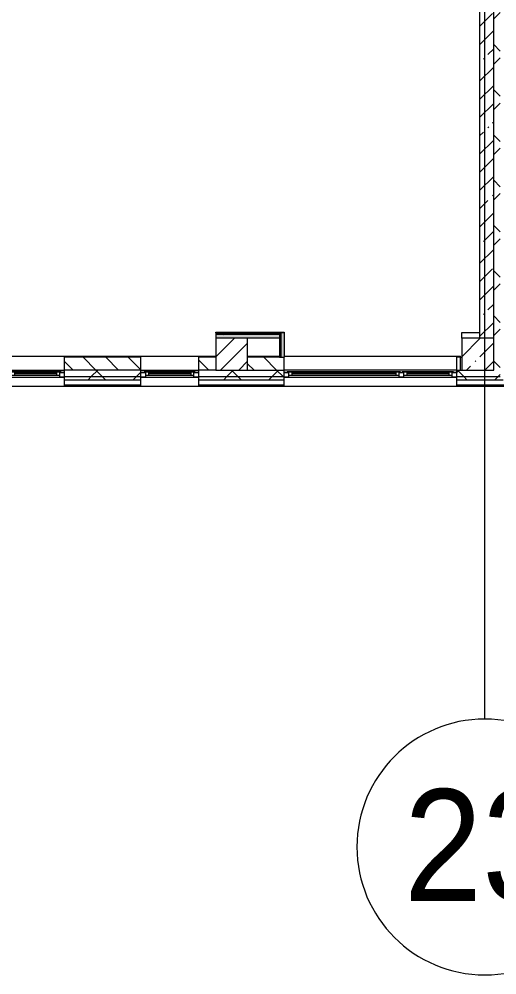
# Model space of a CAD drawing. Header units: millimetres. Extents: x 81548 to 272142, y -8553 to 29000.
# Drawn here: x 222405 to 229882, y -5906 to 9037 of the extents above; entities that cross this region are included whole.
import ezdxf

# ---------------------------------------------------------------- set-up
doc = ezdxf.new("R2010")
doc.units = ezdxf.units.MM
for name, color, linetype, lineweight, true_color in [('A-FLOR-1', 7, 'Continuous', 5, 0xaaaaaa), ('I-WALL-2', 7, 'Continuous', 5, 0xe7e7e7), ('I-WALL-3', 7, 'Continuous', 9, 0xe7e7e7)]:
    doc.layers.add(name, color=color, linetype=linetype, lineweight=lineweight, true_color=true_color)
for name, color, linetype, lineweight in [('A-GLAZ-3', 7, 'Continuous', 5), ('A-WALL', 7, 'Continuous', 9), ('A-WALL-3', 7, 'Continuous', 5), ('I-WALL-4', 7, 'Continuous', 5), ('S-COLS-3', 7, 'Continuous', 5), ('Оси', 7, 'Continuous', 9), ('Оси-1', 7, 'Continuous', 20)]:
    doc.layers.add(name, color=color, linetype=linetype, lineweight=lineweight)
doc.styles.add('Arial_1', font='arial.ttf', dxfattribs={"width": 0.9, "height": 1750})
pattern_1 = [(45, (145131.5, 0), (-353.5534, 353.5534), []), (135, (145131.5, 0), (-353.5534, -353.5534), [])]
pattern_2 = [(135, (145131.52, 0), (-176.7767, -176.7767), [])]
pattern_3 = [(45, (145131.5, 0), (-530.33, 530.33), []), (135, (145131.5, 0), (-530.33, -530.33), [])]

# ---------------------------------------------------------------- blocks, each defined once
blk = doc.blocks.new('BSC_Колонна _Прямоугольная - 500х500-V34-2_10_3_птичка')
at = {"layer": 'S-COLS-3'}
h = blk.add_hatch(dxfattribs=at)
h.set_pattern_fill('FP_51', color=256, style=0, pattern_type=2)
h.set_pattern_definition([(45, (-80600, -3800), (-285.1231, 285.1231), []), (45, (-80314.88, -3800), (-285.1231, 285.1231), [504.031, -100.806, 16.764, -84.042])])
h.paths.add_polyline_path([(-250, -250), (250, -250), (250, 250), (-250, 250), (-250, -99)])
for p, q in [((250, 250), (-250, 250)), ((-250, 250), (-250, -250)), ((250, -250), (250, 250)), ((-250, -250), (250, -250))]:
    blk.add_line(p, q, dxfattribs=at)
blk = doc.blocks.new('120_Окно_СКБ_2Ст - 120_Окно_СКБ_2Ст 2700х2500 _мал створка слева_-22808065-2_10_3_птичка')
at = {"layer": 'A-GLAZ-3'}
for p, q in [((-1350, -75), (-1350, -5)), ((-1350, -5), (-1280, -5)), ((1350, -5), (-1350, -5)), ((-1280, -75), (-1350, -75)), ((-1350, -75), (-1302, -75)), ((-1280, -75), (-1300, -75)), ((-1300, -75), (-1300, -85)), ((-1300, -85), (-500, -85)), ((-500, -85), (-1300, -85)), ((-1280, -5), (-1280, -75)), ((-520, -35), (-1280, -35)), ((-1280, -35), (-1280, -75)), ((-1230, -85), (-1230, -35)), ((-1230, -55), (-570, -55)), ((-570, -65), (-1230, -65)), ((-570, -85), (-570, -35)), ((-520, -75), (-520, -5)), ((-520, -5), (-450, -5)), ((-520, -75), (-520, -35)), ((-450, -75), (-520, -75)), ((-500, -75), (-520, -75)), ((-500, -75), (-470, -75)), ((-500, -85), (-500, -75)), ((-450, -75), (-470, -75)), ((-470, -75), (-470, -85)), ((-470, -85), (1300, -85)), ((1300, -85), (-470, -85)), ((-450, -5), (-450, -75)), ((1280, -35), (-450, -35)), ((-450, -35), (-450, -75)), ((-400, -85), (-400, -35)), ((-400, -55), (1230, -55)), ((1230, -65), (-400, -65)), ((1230, -85), (1230, -35)), ((1280, -75), (1280, -5)), ((1280, -5), (1350, -5)), ((1280, -75), (1280, -35)), ((1350, -75), (1280, -75)), ((1300, -75), (1280, -75)), ((1300, -75), (1350, -75)), ((1300, -85), (1300, -75)), ((1350, -5), (1350, -75))]:
    blk.add_line(p, q, dxfattribs=at)
blk = doc.blocks.new('120_Окно_СКБ_1Ст - 120_Окно_СКБ_1Ст 900х2500_h_-19906150-2_10_3_птичка')
at = {"layer": 'A-GLAZ-3'}
for p, q in [((-450, -75), (-450, -5)), ((-450, -5), (-380, -5)), ((450, -5), (-450, -5)), ((-380, -75), (-450, -75)), ((-450, -75), (-400, -75)), ((-380, -75), (-400, -75)), ((-400, -75), (-400, -85)), ((-400, -85), (400, -85)), ((400, -85), (-400, -85)), ((-380, -5), (-380, -75)), ((380, -35), (-380, -35)), ((-380, -35), (-380, -75)), ((-330, -85), (-330, -35)), ((-330, -55), (330, -55)), ((330, -65), (-330, -65)), ((330, -85), (330, -35)), ((380, -75), (380, -5)), ((380, -5), (450, -5)), ((380, -75), (380, -35)), ((450, -75), (380, -75)), ((400, -75), (380, -75)), ((400, -75), (450, -75)), ((400, -85), (400, -75)), ((450, -5), (450, -75))]:
    blk.add_line(p, q, dxfattribs=at)
blk = doc.blocks.new('BSC_Колонна _Прямоугольная - 500х500-V138-2_10_3_птичка')
at = {"layer": 'S-COLS-3'}
h = blk.add_hatch(dxfattribs=at)
h.set_pattern_fill('FP_156', color=256, style=0, pattern_type=2)
h.set_pattern_definition([(45, (-84450, -3800), (-285.1231, 285.1231), []), (45, (-84164.88, -3800), (-285.1231, 285.1231), [504.031, -100.806, 16.764, -84.042])])
h.paths.add_polyline_path([(-250, -250), (250, -250), (250, 250), (-250, 250), (-250, -99)])
for p, q in [((250, 250), (-250, 250)), ((-250, 250), (-250, -250)), ((250, -250), (250, 250)), ((-250, -250), (250, -250))]:
    blk.add_line(p, q, dxfattribs=at)
blk = doc.blocks.new('Ось сетки - D8-29747960-2_10_3_птичка')
at = {"layer": 'Оси-1'}
for start, end in [(360, 180), (180, 360)]:
    blk.add_arc((0, 0), 4, start, end, dxfattribs=at)

msp = doc.modelspace()

# ---------------------------------------------------------------- hatches: boundary and pattern name
at = {"layer": 'A-WALL-3'}
h = msp.add_hatch(dxfattribs=at)
h.set_pattern_fill('FP_55', color=256, style=0, pattern_type=2)
h.set_pattern_definition(pattern_1)
h.paths.add_polyline_path([(229831.5, 3450), (229931.5, 3450), (229931.5, 10250), (229831.5, 10250), (229831.5, 3550)])
h = msp.add_hatch(dxfattribs=at)
h.set_pattern_fill('FP_65', color=256, style=0, pattern_type=2)
h.set_pattern_definition(pattern_2)
h.paths.add_polyline_path([(224311.5, 3550), (224311.5, 3750), (223111.5, 3750), (223111.5, 3550), (223632, 3550)])
h.paths.add_polyline_path([(225481.5, 3550), (225481.5, 3750), (225211.5, 3750), (225211.5, 3550)])
h.paths.add_polyline_path([(221774.9, 3550), (222211.5, 3550), (222211.5, 3750), (221111.5, 3750), (221111.5, 3550)])
h = msp.add_hatch(dxfattribs=at)
h.set_pattern_fill('FP_65', color=256, style=0, pattern_type=2)
h.set_pattern_definition(pattern_2)
h.paths.add_polyline_path([(226551.5, 3550), (226551.5, 3750), (225981.5, 3750), (225981.5, 3550), (226417.5, 3550)])
h.paths.add_polyline_path([(229311.5, 3550), (229311.5, 3750), (229251.5, 3750), (229251.5, 3550)])
h = msp.add_hatch(dxfattribs=at)
h.set_pattern_fill('FP_55', color=256, style=0, pattern_type=2)
h.set_pattern_definition(pattern_1)
h.paths.add_polyline_path([(229251.5, 3450), (229831.5, 3450), (229831.5, 3550), (229251.5, 3550)])
h.paths.add_polyline_path([(226551.5, 3450), (226551.5, 3550), (225211.5, 3550), (225211.5, 3450), (226417.5, 3450)])
h.paths.add_polyline_path([(220831.5, 3450), (222211.5, 3450), (222211.5, 3550), (220831.5, 3550)])
h.paths.add_polyline_path([(224311.5, 3450), (224311.5, 3550), (223111.5, 3550), (223111.5, 3450), (223632, 3450)])
h = msp.add_hatch(dxfattribs=at)
h.set_pattern_fill('FP_55', color=256, style=0, pattern_type=2)
h.set_pattern_definition(pattern_1)
h.paths.add_polyline_path([(229251.5, 3400), (229931.5, 3400), (229931.5, 3450), (229251.5, 3450)])
h.paths.add_polyline_path([(221774.9, 3400), (222211.5, 3400), (222211.5, 3450), (220831.5, 3450), (220831.5, 3400), (220846.4, 3400)])
h.paths.add_polyline_path([(223111.5, 3400), (224311.5, 3400), (224311.5, 3450), (223111.5, 3450)])
h.paths.add_polyline_path([(226417.5, 3400), (226551.5, 3400), (226551.5, 3450), (225211.5, 3450), (225211.5, 3400), (225489, 3400)])
at = {"layer": 'I-WALL-2'}
msp.add_hatch(color=256, dxfattribs=at).paths.add_polyline_path([(226481.5, 4055), (226481.5, 4105), (225481.5, 4105), (225481.5, 4055), (226417.5, 4055)])
at = {"layer": 'I-WALL-3'}
msp.add_hatch(color=256, dxfattribs=at).paths.add_polyline_path([(226506.5, 3750), (226556.5, 3750), (226556.5, 4130), (226506.5, 4130), (226506.5, 4055)])
at = {"layer": 'I-WALL-4'}
h = msp.add_hatch(dxfattribs=at)
h.set_pattern_fill('FP_63', color=256, style=0, pattern_type=2)
h.set_pattern_definition([(45, (145131.5, 0), (-285.1231, 285.1231), []), (45, (145416.64, 0), (-285.1231, 285.1231), [504.031, -100.806, 16.764, -84.042])])
h.paths.add_polyline_path([(229831.5, 4050), (229831.5, 10900), (229611.5, 10900), (229611.5, 4050)])
h.paths.add_polyline_path([(229611.5, 11550), (229831.5, 11550), (229831.5, 15150), (229611.5, 15150), (229611.5, 12200)])
h = msp.add_hatch(dxfattribs=at)
h.set_pattern_fill('FP_167', color=256, style=0, pattern_type=2)
h.set_pattern_definition(pattern_3)
h.paths.add_polyline_path([(226494, 4117.5), (226506.5, 4117.5), (226506.5, 4130), (225481.5, 4130), (225481.5, 4117.5), (226417.5, 4117.5)])
h = msp.add_hatch(dxfattribs=at)
h.set_pattern_fill('FP_167', color=256, style=0, pattern_type=2)
h.set_pattern_definition(pattern_3)
h.paths.add_polyline_path([(226481.5, 4105), (226494, 4105), (226494, 4117.5), (225481.5, 4117.5), (225481.5, 4105), (226417.5, 4105)])
h = msp.add_hatch(dxfattribs=at)
h.set_pattern_fill('FP_167', color=256, style=0, pattern_type=2)
h.set_pattern_definition(pattern_3)
h.paths.add_polyline_path([(226494, 3750), (226494, 4105), (226481.5, 4105), (226481.5, 3750)])
h = msp.add_hatch(dxfattribs=at)
h.set_pattern_fill('FP_167', color=256, style=0, pattern_type=2)
h.set_pattern_definition(pattern_3)
h.paths.add_polyline_path([(226494, 3750), (226506.5, 3750), (226506.5, 4117.5), (226494, 4117.5), (226494, 4055)])

# ---------------------------------------------------------------- linework, layer by layer
at = {"layer": 'A-FLOR-1'}
for p, q in [((225481.5, 4130), (225481.5, 4145)), ((225481.5, 4145), (226551.5, 4145)), ((226551.5, 4145), (226551.5, 4130)), ((229331.5, 4050), (229331.5, 4140)), ((229331.5, 4140), (229611.5, 4140)), ((229311.5, 3750), (229331.5, 3750))]:
    msp.add_line(p, q, dxfattribs=at)
at = {"layer": 'A-WALL'}
for p, q in [((226494, 4117.5), (225481.5, 4117.5)), ((226481.5, 4105), (225481.5, 4105)), ((226481.5, 4105), (226481.5, 4055)), ((226494, 3750), (226494, 4117.5)), ((226506.5, 3750), (226506.5, 4130)), ((224311.5, 3550), (223111.5, 3550)), ((223111.5, 3450), (224311.5, 3450)), ((225481.5, 3550), (225211.5, 3550)), ((225211.5, 3450), (226551.5, 3450)), ((225981.5, 3550), (226551.5, 3550)), ((229251.5, 3550), (229311.5, 3550)), ((229251.5, 3450), (229931.5, 3450)), ((223111.5, 3400), (224311.5, 3400)), ((223111.5, 3320), (224311.5, 3320)), ((225211.5, 3400), (226551.5, 3400)), ((225211.5, 3320), (226551.5, 3320)), ((229251.5, 3400), (229981.5, 3400)), ((229251.5, 3320), (230061.5, 3320))]:
    msp.add_line(p, q, dxfattribs=at)
at = {"layer": 'A-WALL-3'}
for p, q in [((229831.5, 4050), (229831.5, 4050)), ((223111.5, 3750), (223111.5, 3300)), ((224311.5, 3750), (223111.5, 3750)), ((224311.5, 3300), (224311.5, 3750)), ((225211.5, 3750), (225211.5, 3300)), ((225481.5, 3750), (225211.5, 3750)), ((226481.5, 3750), (225981.5, 3750)), ((226551.5, 3300), (226551.5, 3750)), ((229251.5, 3750), (229251.5, 3300)), ((229311.5, 3750), (229251.5, 3750)), ((229311.5, 3550), (229311.5, 3750)), ((222211.5, 3550), (223111.5, 3550)), ((224311.5, 3550), (225211.5, 3550)), ((229311.5, 3550), (229331.5, 3550)), ((220989.5, 3300), (230081.5, 3300))]:
    msp.add_line(p, q, dxfattribs=at)
at = {"layer": 'I-WALL-4'}
for p, q in [((229611.5, 10900), (229611.5, 4050)), ((229831.5, 4050), (229831.5, 10900)), ((226556.5, 4130), (225481.5, 4130)), ((225481.5, 4130), (225481.5, 4055)), ((225481.5, 4055), (226481.5, 4055)), ((226481.5, 4055), (226481.5, 3750)), ((226556.5, 3750), (226556.5, 4130)), ((221385.1, 3770), (225481.5, 3770)), ((225981.5, 3770), (226481.5, 3770)), ((226481.5, 3750), (226556.5, 3750)), ((226556.5, 3770), (229311.5, 3770)), ((229311.5, 3750), (229311.5, 3770)), ((229251.5, 3550), (226551.5, 3550))]:
    msp.add_line(p, q, dxfattribs=at)
at = {"layer": 'Оси'}
msp.add_line((229691.5, -1906.3), (229691.5, 9979), dxfattribs=at)

# ---------------------------------------------------------------- block references
at = {"layer": 'A-GLAZ-3', "rotation": 180}
for name, p in [('120_Окно_СКБ_1Ст - 120_Окно_СКБ_1Ст 900х2500_h_-19906150-2_10_3_птичка', (222661.5, 3435)), ('120_Окно_СКБ_1Ст - 120_Окно_СКБ_1Ст 900х2500_h_-19906150-2_10_3_птичка', (224761.5, 3435)), ('120_Окно_СКБ_2Ст - 120_Окно_СКБ_2Ст 2700х2500 _мал створка слева_-22808065-2_10_3_птичка', (227901.5, 3435))]:
    msp.add_blockref(name, p, dxfattribs=at)
at = {"layer": 'S-COLS-3'}
for name, p in [('BSC_Колонна _Прямоугольная - 500х500-V34-2_10_3_птичка', (225731.5, 3800)), ('BSC_Колонна _Прямоугольная - 500х500-V138-2_10_3_птичка', (229581.5, 3800))]:
    msp.add_blockref(name, p, dxfattribs=at)
at = {"layer": 'Оси-1', "xscale": 499.9999999999995, "yscale": 499.9999999999995, "zscale": 499.9999999999995}
msp.add_blockref('Ось сетки - D8-29747960-2_10_3_птичка', (229691.5, -3906.3), dxfattribs=at)

# ---------------------------------------------------------------- texts
at = {"layer": 'Оси', "insert": (228428.4, -3003), "char_height": 1750, "width": 3030.379, "attachment_point": 1, "style": 'Arial_1'}
msp.add_mtext('23', dxfattribs=at)

doc.saveas('drawing.dxf')
